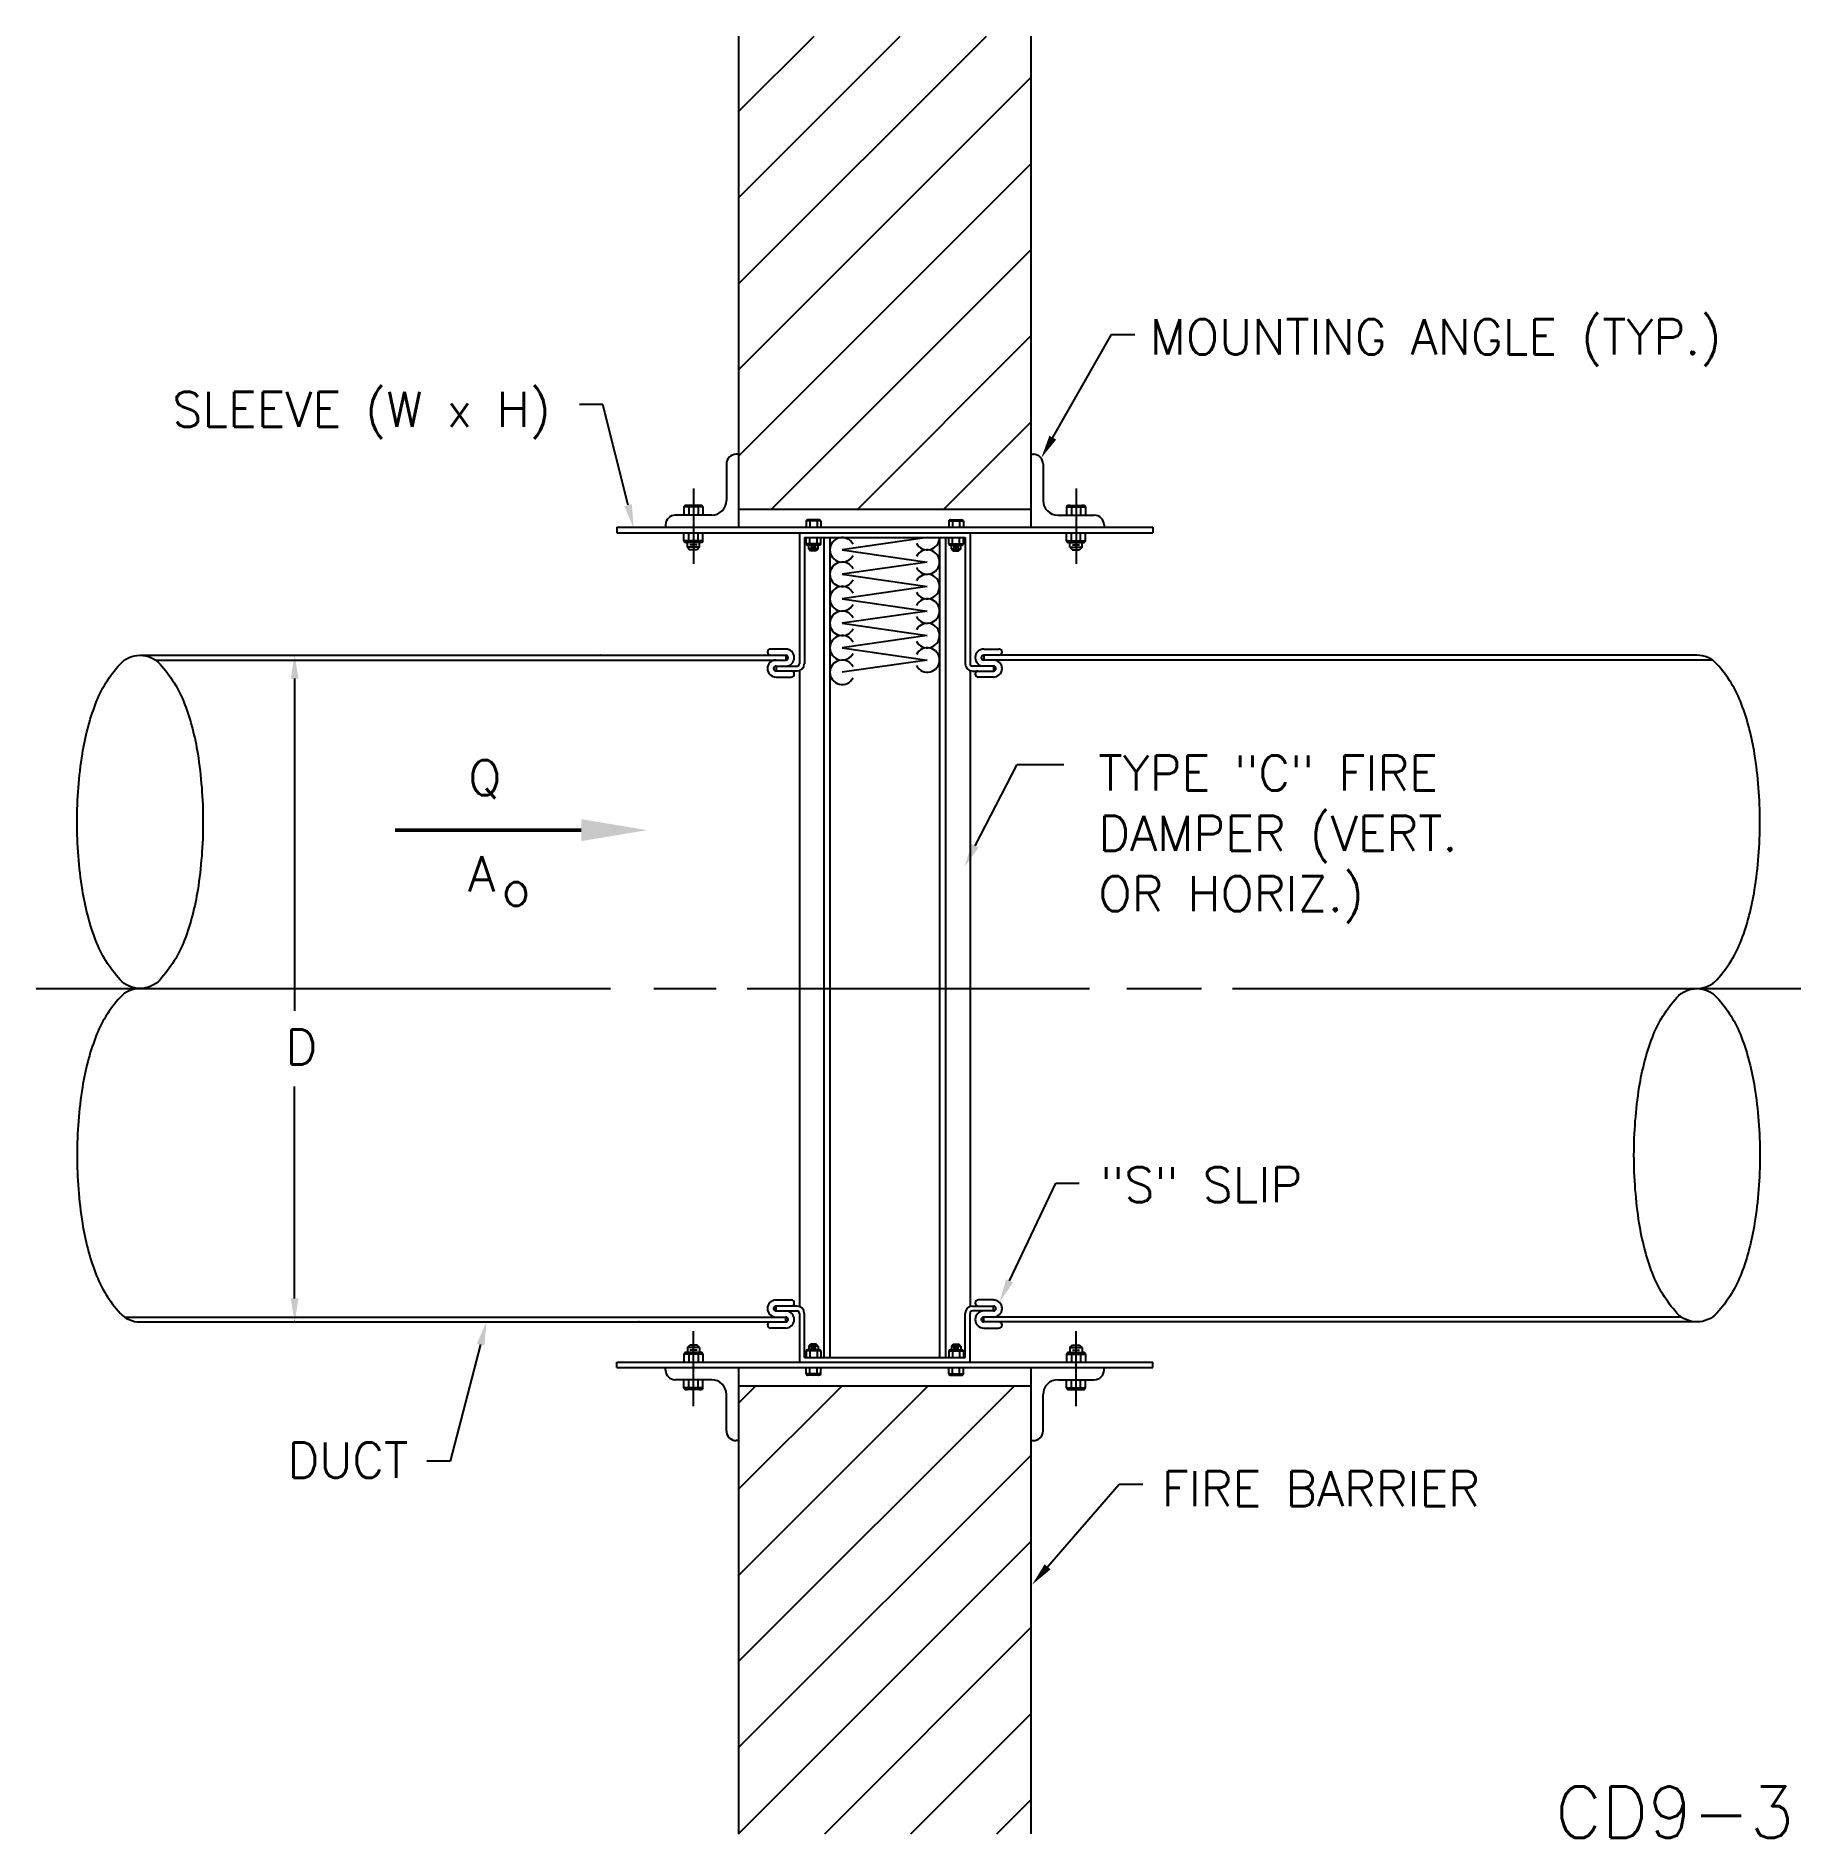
# Model space of a CAD drawing. Extents: x 1.65 to 9.17, y 0.44 to 8.12.
import ezdxf
from ezdxf.enums import TextEntityAlignment as Align

# ---------------------------------------------------------------- set-up
doc = ezdxf.new("R2010")
doc.units = 0
doc.header["$LTSCALE"] = 0.5
doc.header["$MEASUREMENT"] = 0
doc.linetypes.add('CENTER', pattern=[2, 1.25, -0.25, 0.25, -0.25])
doc.layers.get('0').update_dxf_attribs({"linetype": 'CONTINUOUS'})
doc.layers.add('NUMBER', color=7, linetype='CENTER')
doc.styles.get("Standard").update_dxf_attribs({"font": 'SIMPLEX'})

msp = doc.modelspace()

# ---------------------------------------------------------------- linework, layer by layer
for p, q in [((4.6459, 8.1221), (4.6459, 6.028)), ((5.8917, 8.1221), (5.8917, 6.028)), ((5.9849, 6.4102), (6.2346, 6.8493)), ((6.2346, 6.8493), (6.3346, 6.8493)), ((4.0675, 6.5509), (3.9675, 6.5509)), ((4.1748, 6.1219), (4.0675, 6.5509)), ((4.6459, 6.3395), (4.6355, 6.3395)), ((5.8917, 6.3395), (5.902, 6.3395)), ((4.594, 6.298), (4.594, 6.1422)), ((5.9436, 6.298), (5.9436, 6.1422)), ((4.4538, 6.193), (4.4538, 5.8727)), ((6.0837, 6.193), (6.0837, 5.8727)), ((4.5317, 6.08), (4.376, 6.08)), ((4.4133, 6.1149), (4.4189, 6.1215)), ((4.4943, 6.1149), (4.4133, 6.1149)), ((4.4133, 6.1149), (4.4133, 6.08)), ((4.4887, 6.1215), (4.4189, 6.1215)), ((4.4341, 6.1149), (4.4341, 6.08)), ((4.4735, 6.1149), (4.4735, 6.08)), ((4.4943, 6.1149), (4.4887, 6.1215)), ((4.4943, 6.1149), (4.4943, 6.08)), ((4.6459, 6.1059), (5.8917, 6.1059)), ((6.0059, 6.08), (6.1616, 6.08)), ((6.0432, 6.1149), (6.0488, 6.1215)), ((6.0432, 6.1149), (6.0432, 6.08)), ((6.0432, 6.1149), (6.1242, 6.1149)), ((6.0488, 6.1215), (6.1186, 6.1215)), ((6.064, 6.1149), (6.064, 6.08)), ((6.1034, 6.1149), (6.1034, 6.08)), ((6.1242, 6.1149), (6.1186, 6.1215)), ((6.1242, 6.1149), (6.1242, 6.08)), ((4.1268, 6.028), (6.4107, 6.028)), ((4.1268, 6.028), (4.1268, 6.0052)), ((4.1268, 6.0052), (6.4107, 6.0052)), ((4.3344, 6.0384), (4.3344, 6.028)), ((4.4133, 5.9703), (4.4133, 6.0052)), ((4.4341, 5.9703), (4.4341, 6.0052)), ((4.4735, 5.9703), (4.4735, 6.0052)), ((4.4943, 5.9703), (4.4943, 6.0052)), ((4.9054, 6.0052), (4.9054, 5.4467)), ((4.9336, 6.0551), (4.938, 6.0602)), ((4.9336, 6.0551), (4.9336, 6.028)), ((4.9963, 6.0551), (4.9336, 6.0551)), ((4.992, 6.0602), (4.938, 6.0602)), ((4.9497, 6.0551), (4.9497, 6.028)), ((4.9802, 6.0551), (4.9802, 6.028)), ((4.9963, 6.0551), (4.992, 6.0602)), ((4.9963, 6.0551), (4.9963, 6.028)), ((5.5412, 6.0551), (5.5456, 6.0602)), ((5.5412, 6.0551), (5.6039, 6.0551)), ((5.5412, 6.0551), (5.5412, 6.028)), ((5.5456, 6.0602), (5.5996, 6.0602)), ((5.5573, 6.0551), (5.5573, 6.028)), ((5.5878, 6.0551), (5.5878, 6.028)), ((5.6039, 6.0551), (5.5996, 6.0602)), ((5.6039, 6.0551), (5.6039, 6.028)), ((5.6321, 6.0052), (5.6321, 5.4467)), ((6.0432, 5.9703), (6.0432, 6.0052)), ((6.064, 5.9703), (6.064, 6.0052)), ((6.1034, 5.9703), (6.1034, 6.0052)), ((6.1242, 5.9703), (6.1242, 6.0052)), ((6.2031, 6.0384), (6.2031, 6.028)), ((6.4107, 6.028), (6.4107, 6.0052)), ((4.4943, 5.9703), (4.4133, 5.9703)), ((4.4133, 5.9703), (4.4189, 5.9637)), ((4.4887, 5.9637), (4.4189, 5.9637)), ((4.4279, 5.9429), (4.4279, 5.9637)), ((4.4279, 5.9429), (4.4383, 5.9325)), ((4.4798, 5.9429), (4.4279, 5.9429)), ((4.4694, 5.9533), (4.4383, 5.9533)), ((4.4694, 5.9325), (4.4383, 5.9325)), ((4.4798, 5.9429), (4.4694, 5.9325)), ((4.4798, 5.9429), (4.4798, 5.9637)), ((4.4943, 5.9703), (4.4887, 5.9637)), ((4.9262, 5.9844), (4.9262, 5.4467)), ((4.9262, 5.9844), (5.6114, 5.9844)), ((4.9336, 5.9574), (4.9336, 5.9844)), ((4.9336, 5.9574), (4.938, 5.9523)), ((4.9963, 5.9574), (4.9336, 5.9574)), ((4.992, 5.9523), (4.938, 5.9523)), ((4.9449, 5.9362), (4.9449, 5.9523)), ((4.985, 5.9362), (4.9449, 5.9362)), ((4.9449, 5.9362), (4.9529, 5.9282)), ((4.9497, 5.9574), (4.9497, 5.9844)), ((4.977, 5.9443), (4.9529, 5.9443)), ((4.977, 5.9282), (4.9529, 5.9282)), ((4.985, 5.9362), (4.977, 5.9282)), ((4.9802, 5.9574), (4.9802, 5.9844)), ((4.985, 5.9362), (4.985, 5.9523)), ((4.9963, 5.9574), (4.992, 5.9523)), ((4.9963, 5.9574), (4.9963, 5.9844)), ((5.0092, 5.9844), (5.0092, 2.49)), ((5.0352, 5.9844), (5.0352, 2.49)), ((5.4501, 5.9844), (5.0874, 5.9322)), ((5.0874, 5.9322), (5.4501, 5.88)), ((5.5024, 5.9844), (5.5024, 2.49)), ((5.5283, 5.9844), (5.5283, 2.49)), ((5.5412, 5.9574), (5.5412, 5.9844)), ((5.5412, 5.9574), (5.6039, 5.9574)), ((5.5412, 5.9574), (5.5456, 5.9523)), ((5.5456, 5.9523), (5.5996, 5.9523)), ((5.5525, 5.9362), (5.5525, 5.9523)), ((5.5525, 5.9362), (5.5605, 5.9282)), ((5.5525, 5.9362), (5.5927, 5.9362)), ((5.5573, 5.9574), (5.5573, 5.9844)), ((5.5605, 5.9443), (5.5846, 5.9443)), ((5.5605, 5.9282), (5.5846, 5.9282)), ((5.5927, 5.9362), (5.5846, 5.9282)), ((5.5878, 5.9574), (5.5878, 5.9844)), ((5.5927, 5.9362), (5.5927, 5.9523)), ((5.6039, 5.9574), (5.5996, 5.9523)), ((5.6039, 5.9574), (5.6039, 5.9844)), ((5.6114, 5.9844), (5.6114, 5.4467)), ((6.0432, 5.9703), (6.0488, 5.9637)), ((6.0432, 5.9703), (6.1242, 5.9703)), ((6.0488, 5.9637), (6.1186, 5.9637)), ((6.0578, 5.9429), (6.0578, 5.9637)), ((6.0578, 5.9429), (6.1097, 5.9429)), ((6.0578, 5.9429), (6.0681, 5.9325)), ((6.0681, 5.9533), (6.0993, 5.9533)), ((6.0681, 5.9325), (6.0993, 5.9325)), ((6.1097, 5.9429), (6.0993, 5.9325)), ((6.1097, 5.9429), (6.1097, 5.9637)), ((6.1242, 5.9703), (6.1186, 5.9637)), ((5.4501, 5.88), (5.0874, 5.8278)), ((5.0874, 5.8278), (5.4501, 5.7756)), ((5.4501, 5.7756), (5.0874, 5.7234)), ((5.0874, 5.7234), (5.4501, 5.6712)), ((5.4501, 5.6712), (5.0874, 5.6189)), ((5.0874, 5.6189), (5.4501, 5.5667)), ((5.4501, 5.5667), (5.0874, 5.5145)), ((2.0956, 5.483), (4.8469, 5.483)), ((2.1615, 5.4623), (4.8469, 5.4623)), ((4.8469, 5.509), (4.782, 5.509)), ((4.8469, 5.483), (4.8469, 5.4623)), ((5.0874, 5.5145), (5.4501, 5.4623)), ((5.4501, 5.4623), (5.0874, 5.4101)), ((5.6906, 5.509), (5.7555, 5.509)), ((5.6906, 5.483), (5.6906, 5.4623)), ((8.7296, 5.483), (5.6906, 5.483)), ((8.7956, 5.4623), (5.6906, 5.4623)), ((4.8054, 5.4363), (4.8054, 5.4155)), ((4.8054, 5.4363), (4.895, 5.4363)), ((4.895, 5.4155), (4.8054, 5.4155)), ((4.8054, 5.3896), (4.8703, 5.3896)), ((4.9054, 5.4173), (4.9054, 2.7067)), ((5.6321, 5.4173), (5.6321, 2.7067)), ((5.7322, 5.4363), (5.6425, 5.4363)), ((5.6425, 5.4155), (5.7322, 5.4155)), ((5.7322, 5.3896), (5.6673, 5.3896)), ((5.7322, 5.4363), (5.7322, 5.4155)), ((5.6542, 4.6706), (5.8324, 5.0173)), ((5.8324, 5.0173), (5.9324, 5.0173)), ((5.9324, 5.0173), (6.0324, 5.0173)), ((1.6524, 4.062), (4.0999, 4.062)), ((4.2853, 4.062), (4.5504, 4.062)), ((4.683, 4.062), (6.1408, 4.062)), ((6.2998, 4.062), (6.6178, 4.062)), ((6.7503, 4.062), (9.1727, 4.062)), ((5.8008, 2.816), (5.9973, 3.2321)), ((5.9973, 3.2321), (6.0973, 3.2321)), ((4.8054, 2.7345), (4.8703, 2.7345)), ((4.895, 2.7085), (4.8054, 2.7085)), ((4.8054, 2.6877), (4.8054, 2.7085)), ((5.6425, 2.7085), (5.7322, 2.7085)), ((5.7322, 2.7345), (5.6673, 2.7345)), ((5.7322, 2.6877), (5.7322, 2.7085)), ((2.0296, 2.6618), (4.8469, 2.6618)), ((2.0956, 2.641), (4.8469, 2.641)), ((4.8469, 2.6151), (4.782, 2.6151)), ((4.8054, 2.6877), (4.895, 2.6877)), ((4.8469, 2.641), (4.8469, 2.6618)), ((4.9054, 2.6774), (4.9054, 2.4693)), ((4.9262, 2.49), (4.9262, 2.6774)), ((5.6114, 2.49), (5.6114, 2.6774)), ((5.6321, 2.4693), (5.6321, 2.6774)), ((5.7322, 2.6877), (5.6425, 2.6877)), ((8.6636, 2.6618), (5.6906, 2.6618)), ((5.6906, 2.641), (5.6906, 2.6618)), ((8.7296, 2.641), (5.6906, 2.641)), ((5.6906, 2.6151), (5.7555, 2.6151)), ((3.5467, 2.5443), (3.4176, 2.0477)), ((4.4279, 2.5316), (4.4383, 2.542)), ((4.4694, 2.542), (4.4383, 2.542)), ((4.4538, 2.2815), (4.4538, 2.6018)), ((4.4798, 2.5316), (4.4694, 2.542)), ((4.9449, 2.5382), (4.9529, 2.5463)), ((4.985, 2.5382), (4.9449, 2.5382)), ((4.9449, 2.5382), (4.9449, 2.5222)), ((4.977, 2.5463), (4.9529, 2.5463)), ((4.985, 2.5382), (4.977, 2.5463)), ((4.985, 2.5382), (4.985, 2.5222)), ((5.5525, 2.5382), (5.5605, 2.5463)), ((5.5525, 2.5382), (5.5525, 2.5222)), ((5.5525, 2.5382), (5.5927, 2.5382)), ((5.5605, 2.5463), (5.5846, 2.5463)), ((5.5927, 2.5382), (5.5846, 2.5463)), ((5.5927, 2.5382), (5.5927, 2.5222)), ((6.0578, 2.5316), (6.0681, 2.542)), ((6.0681, 2.542), (6.0993, 2.542)), ((6.0837, 2.2815), (6.0837, 2.6018)), ((6.1097, 2.5316), (6.0993, 2.542)), ((4.1268, 2.4464), (4.1268, 2.4693)), ((4.1268, 2.4693), (6.4107, 2.4693)), ((4.4133, 2.5042), (4.4189, 2.5108)), ((4.4943, 2.5042), (4.4133, 2.5042)), ((4.4133, 2.5042), (4.4133, 2.4693)), ((4.4887, 2.5108), (4.4189, 2.5108)), ((4.4279, 2.5316), (4.4279, 2.5108)), ((4.4798, 2.5316), (4.4279, 2.5316)), ((4.4341, 2.5042), (4.4341, 2.4693)), ((4.4694, 2.5212), (4.4383, 2.5212)), ((4.4735, 2.5042), (4.4735, 2.4693)), ((4.4798, 2.5316), (4.4798, 2.5108)), ((4.4943, 2.5042), (4.4887, 2.5108)), ((4.4943, 2.5042), (4.4943, 2.4693)), ((4.9262, 2.49), (5.6114, 2.49)), ((4.9336, 2.5171), (4.938, 2.5222)), ((4.9336, 2.5171), (4.9336, 2.49)), ((4.9963, 2.5171), (4.9336, 2.5171)), ((4.992, 2.5222), (4.938, 2.5222)), ((4.9497, 2.5171), (4.9497, 2.49)), ((4.977, 2.5302), (4.9529, 2.5302)), ((4.9802, 2.5171), (4.9802, 2.49)), ((4.9963, 2.5171), (4.992, 2.5222)), ((4.9963, 2.5171), (4.9963, 2.49)), ((5.5412, 2.5171), (5.5456, 2.5222)), ((5.5412, 2.5171), (5.6039, 2.5171)), ((5.5412, 2.5171), (5.5412, 2.49)), ((5.5456, 2.5222), (5.5996, 2.5222)), ((5.5573, 2.5171), (5.5573, 2.49)), ((5.5605, 2.5302), (5.5846, 2.5302)), ((5.5878, 2.5171), (5.5878, 2.49)), ((5.6039, 2.5171), (5.5996, 2.5222)), ((5.6039, 2.5171), (5.6039, 2.49)), ((6.0432, 2.5042), (6.0488, 2.5108)), ((6.0432, 2.5042), (6.0432, 2.4693)), ((6.0432, 2.5042), (6.1242, 2.5042)), ((6.0488, 2.5108), (6.1186, 2.5108)), ((6.0578, 2.5316), (6.1097, 2.5316)), ((6.0578, 2.5316), (6.0578, 2.5108)), ((6.064, 2.5042), (6.064, 2.4693)), ((6.0681, 2.5212), (6.0993, 2.5212)), ((6.1034, 2.5042), (6.1034, 2.4693)), ((6.1097, 2.5316), (6.1097, 2.5108)), ((6.1242, 2.5042), (6.1186, 2.5108)), ((6.1242, 2.5042), (6.1242, 2.4693)), ((6.4107, 2.4464), (6.4107, 2.4693)), ((4.1268, 2.4464), (6.4107, 2.4464)), ((4.3344, 2.4361), (4.3344, 2.4464)), ((4.5317, 2.3945), (4.376, 2.3945)), ((4.4133, 2.3596), (4.4133, 2.3945)), ((4.4341, 2.3596), (4.4341, 2.3945)), ((4.4735, 2.3596), (4.4735, 2.3945)), ((4.4943, 2.3596), (4.4943, 2.3945)), ((4.6459, 2.4464), (4.6459, 0.4594)), ((4.9336, 2.4194), (4.9336, 2.4464)), ((4.9336, 2.4194), (4.938, 2.4143)), ((4.9963, 2.4194), (4.9336, 2.4194)), ((4.992, 2.4143), (4.938, 2.4143)), ((4.9497, 2.4194), (4.9497, 2.4464)), ((4.9802, 2.4194), (4.9802, 2.4464)), ((4.9963, 2.4194), (4.992, 2.4143)), ((4.9963, 2.4194), (4.9963, 2.4464)), ((5.5412, 2.4194), (5.5412, 2.4464)), ((5.5412, 2.4194), (5.6039, 2.4194)), ((5.5412, 2.4194), (5.5456, 2.4143)), ((5.5456, 2.4143), (5.5996, 2.4143)), ((5.5573, 2.4194), (5.5573, 2.4464)), ((5.5878, 2.4194), (5.5878, 2.4464)), ((5.6039, 2.4194), (5.5996, 2.4143)), ((5.6039, 2.4194), (5.6039, 2.4464)), ((5.8917, 2.4464), (5.8917, 0.4594)), ((6.0059, 2.3945), (6.1616, 2.3945)), ((6.0432, 2.3596), (6.0432, 2.3945)), ((6.064, 2.3596), (6.064, 2.3945)), ((6.1034, 2.3596), (6.1034, 2.3945)), ((6.1242, 2.3596), (6.1242, 2.3945)), ((6.2031, 2.4361), (6.2031, 2.4464)), ((4.4943, 2.3596), (4.4133, 2.3596)), ((4.4133, 2.3596), (4.4189, 2.353)), ((4.4887, 2.353), (4.4189, 2.353)), ((4.4943, 2.3596), (4.4887, 2.353)), ((4.594, 2.1765), (4.594, 2.3322)), ((4.6459, 2.3686), (5.8917, 2.3686)), ((5.9436, 2.1765), (5.9436, 2.3322)), ((6.0432, 2.3596), (6.0488, 2.353)), ((6.0432, 2.3596), (6.1242, 2.3596)), ((6.0488, 2.353), (6.1186, 2.353)), ((6.1242, 2.3596), (6.1186, 2.353)), ((4.6459, 2.135), (4.6355, 2.135)), ((5.8917, 2.135), (5.902, 2.135)), ((3.4176, 2.0477), (3.3176, 2.0477)), ((5.9626, 1.5971), (6.268, 1.9501)), ((6.268, 1.9501), (6.368, 1.9501))]:
    msp.add_line(p, q)
at = {"color": 0}
for p, q in [((4.6459, 7.0661), (5.7019, 8.1221)), ((4.6459, 7.4331), (5.3349, 8.1221)), ((4.6459, 7.8001), (4.9679, 8.1221)), ((4.6459, 6.699), (5.8917, 7.9448)), ((4.6459, 6.332), (5.8917, 7.5778)), ((4.7868, 6.1059), (5.8917, 7.2107)), ((5.1539, 6.1059), (5.8917, 6.8437)), ((5.5209, 6.1059), (5.8917, 6.4766)), ((5.888, 6.1059), (5.8917, 6.1096)), ((4.6459, 1.1934), (5.821, 2.3686)), ((4.6459, 1.5605), (5.454, 2.3686)), ((4.6459, 1.9275), (5.087, 2.3686)), ((4.6459, 2.2945), (4.7199, 2.3686)), ((4.6459, 0.8264), (5.8917, 2.0722)), ((4.6459, 0.4594), (5.8917, 1.7051)), ((5.013, 0.4594), (5.8917, 1.3381)), ((5.38, 0.4594), (5.8917, 0.971)), ((5.747, 0.4594), (5.8917, 0.604))]:
    msp.add_line(p, q, dxfattribs=at)
at = {"color": 0, "linetype": 'ByBlock'}
for p, q in [((2.7542, 5.383), (2.7542, 3.9665)), ((2.7542, 2.741), (2.7542, 3.6439))]:
    msp.add_line(p, q, dxfattribs=at)
for points in [[(2.0956, 4.062, -0.210968), (2.0105, 4.0996, -0.094812), (1.9059, 4.2701, -0.051514), (1.8499, 4.4823, -0.038801), (1.8273, 4.7725, -0.038801), (1.8499, 5.0627, -0.051514), (1.9059, 5.2749, -0.094812), (2.0105, 5.4454, -0.210968), (2.0956, 5.483, -0.210968), (2.1807, 5.4454, -0.094812), (2.2853, 5.2749, -0.051514), (2.3413, 5.0627, -0.038801), (2.3638, 4.7725, -0.038801), (2.3413, 4.4823, -0.051514), (2.2853, 4.2701, -0.094812), (2.1807, 4.0996, -0.210968)], [(8.7296, 4.062, -0.210968), (8.8147, 4.0244, -0.094812), (8.9193, 3.8539, -0.051514), (8.9753, 3.6417, -0.038801), (8.9978, 3.3515, -0.038801), (8.9753, 3.0613, -0.051514), (8.9193, 2.8491, -0.094812), (8.8147, 2.6786, -0.210968), (8.7296, 2.641, -0.210968), (8.6445, 2.6786, -0.094812), (8.5399, 2.8491, -0.051514), (8.4839, 3.0613, -0.038801), (8.4613, 3.3515, -0.038801), (8.4839, 3.6417, -0.051514), (8.5399, 3.8539, -0.094812), (8.6445, 4.0244, -0.210968)]]:
    msp.add_lwpolyline(points, format="xyb", close=True)
for points in [[(8.7296, 4.062, 0.210968), (8.8147, 4.0996, 0.094812), (8.9193, 4.2701, 0.051514), (8.9753, 4.4823, 0.038801), (8.9978, 4.7725, 0.038801), (8.9753, 5.0627, 0.051514), (8.9193, 5.2749, 0.094812), (8.8147, 5.4454, 0.210968), (8.7296, 5.483, 0.210968)], [(2.0956, 4.062, 0.210968), (2.0105, 4.0244, 0.094812), (1.9059, 3.8539, 0.051514), (1.8499, 3.6417, 0.038801), (1.8273, 3.3515, 0.038801), (1.8499, 3.0613, 0.051514), (1.9059, 2.8491, 0.094812), (2.0105, 2.6786, 0.210968), (2.0956, 2.641, 0.210968)]]:
    msp.add_lwpolyline(points, format="xyb")
at = {"const_width": 0.015}
msp.add_lwpolyline([(3.9754, 4.7372), (3.1825, 4.7372)], dxfattribs=at)
for centre, radius, start, end in [((4.6355, 6.298), 0.0415, 90, 180), ((5.902, 6.298), 0.0415, 0, 90), ((4.376, 6.0384), 0.0415, 90, 180), ((4.4237, 6.11), 0.0115, 25.05396, 154.94604), ((4.4538, 6.0887), 0.0327, 52.96326, 127.03674), ((4.4839, 6.11), 0.0115, 25.05396, 154.94604), ((4.5317, 6.1422), 0.0623, 270, 0), ((6.0059, 6.1422), 0.0623, 180, 270), ((6.0536, 6.11), 0.0115, 25.05396, 154.94604), ((6.0837, 6.0887), 0.0327, 52.96326, 127.03674), ((6.1138, 6.11), 0.0115, 25.05396, 154.94604), ((6.1616, 6.0384), 0.0415, 0, 90), ((4.9417, 6.0513), 0.00887, 25.05396, 154.94604), ((4.965, 6.0348), 0.0253, 52.96326, 127.03674), ((4.9883, 6.0513), 0.00887, 25.05396, 154.94604), ((5.5493, 6.0513), 0.00887, 25.05396, 154.94604), ((5.5726, 6.0348), 0.0253, 52.96326, 127.03674), ((5.5959, 6.0513), 0.00887, 25.05396, 154.94604), ((4.4237, 5.9751), 0.0115, 205.05396, 334.94604), ((4.4538, 5.9964), 0.0327, 232.96326, 307.03674), ((4.4839, 5.9751), 0.0115, 205.05396, 334.94604), ((4.9417, 5.9612), 0.00887, 205.05396, 334.94604), ((4.965, 5.9776), 0.0253, 232.96326, 307.03674), ((4.9883, 5.9612), 0.00887, 205.05396, 334.94604), ((5.0874, 5.9322), 0.0522, 27.19537, 332.80463), ((5.4501, 5.9844), 0.0522, 207.19537, 0), ((5.4501, 5.88), 0.0522, 207.19537, 152.80463), ((5.5493, 5.9612), 0.00887, 205.05396, 334.94604), ((5.5726, 5.9776), 0.0253, 232.96326, 307.03674), ((5.5959, 5.9612), 0.00887, 205.05396, 334.94604), ((6.0536, 5.9751), 0.0115, 205.05396, 334.94604), ((6.0837, 5.9964), 0.0327, 232.96326, 307.03674), ((6.1138, 5.9751), 0.0115, 205.05396, 334.94604), ((5.0874, 5.8278), 0.0522, 27.19537, 332.80463), ((5.0874, 5.7234), 0.0522, 27.19537, 332.80463), ((5.4501, 5.7756), 0.0522, 207.19537, 152.80463), ((5.4501, 5.6712), 0.0522, 207.19537, 152.80463), ((5.0874, 5.6189), 0.0522, 27.19537, 332.80463), ((5.4501, 5.5667), 0.0522, 207.19537, 152.80463), ((5.0874, 5.5145), 0.0522, 27.19537, 332.80463), ((4.782, 5.496), 0.013, 90, 270), ((4.8054, 5.4259), 0.0363, 90, 270), ((4.8469, 5.4726), 0.0363, 270, 90), ((4.8469, 5.4726), 0.0104, 270, 90), ((5.0874, 5.4101), 0.0522, 27.19537, 332.80463), ((5.4501, 5.4623), 0.0522, 207.19537, 152.80463), ((5.6906, 5.4726), 0.0363, 90, 270), ((5.6906, 5.4726), 0.0104, 90, 270), ((5.7322, 5.4259), 0.0363, 270, 90), ((5.7555, 5.496), 0.013, 270, 90), ((4.8054, 5.4259), 0.0104, 90, 270), ((4.8703, 5.4026), 0.013, 270, 90), ((4.895, 5.4467), 0.0104, 270, 0), ((4.895, 5.4467), 0.0311, 270, 360), ((5.6425, 5.4467), 0.0311, 180, 270), ((5.6425, 5.4467), 0.0104, 180, 270), ((5.6673, 5.4026), 0.013, 90, 270), ((5.7322, 5.4259), 0.0104, 270, 90), ((4.8054, 2.6981), 0.0363, 90, 270), ((4.8054, 2.6981), 0.0104, 90, 270), ((4.8703, 2.7215), 0.013, 270, 90), ((4.895, 2.6774), 0.0311, 0, 90), ((5.6425, 2.6774), 0.0311, 90, 180), ((5.6673, 2.7215), 0.013, 90, 270), ((5.7322, 2.6981), 0.0363, 270, 90), ((5.7322, 2.6981), 0.0104, 270, 90), ((4.782, 2.628), 0.013, 90, 270), ((4.8469, 2.6514), 0.0363, 270, 90), ((4.8469, 2.6514), 0.0104, 270, 90), ((4.895, 2.6774), 0.0104, 0, 90), ((5.6425, 2.6774), 0.0104, 90, 180), ((5.6906, 2.6514), 0.0363, 90, 270), ((5.6906, 2.6514), 0.0104, 90, 270), ((5.7555, 2.628), 0.013, 270, 90), ((4.4237, 2.4993), 0.0115, 25.05396, 154.94604), ((4.4538, 2.4781), 0.0327, 52.96326, 127.03674), ((4.4839, 2.4993), 0.0115, 25.05396, 154.94604), ((4.9417, 2.5133), 0.00887, 25.05396, 154.94604), ((4.965, 2.4968), 0.0253, 52.96326, 127.03674), ((4.9883, 2.5133), 0.00887, 25.05396, 154.94604), ((5.5493, 2.5133), 0.00887, 25.05396, 154.94604), ((5.5726, 2.4968), 0.0253, 52.96326, 127.03674), ((5.5959, 2.5133), 0.00887, 25.05396, 154.94604), ((6.0536, 2.4993), 0.0115, 25.05396, 154.94604), ((6.0837, 2.4781), 0.0327, 52.96326, 127.03674), ((6.1138, 2.4993), 0.0115, 25.05396, 154.94604), ((4.376, 2.4361), 0.0415, 180, 270), ((4.5317, 2.3322), 0.0623, 0, 90), ((4.9417, 2.4232), 0.00887, 205.05396, 334.94604), ((4.965, 2.4396), 0.0253, 232.96326, 307.03674), ((4.9883, 2.4232), 0.00887, 205.05396, 334.94604), ((5.5493, 2.4232), 0.00887, 205.05396, 334.94604), ((5.5726, 2.4396), 0.0253, 232.96326, 307.03674), ((5.5959, 2.4232), 0.00887, 205.05396, 334.94604), ((6.0059, 2.3322), 0.0623, 90, 180), ((6.1616, 2.4361), 0.0415, 270, 0), ((4.4237, 2.3645), 0.0115, 205.05396, 334.94604), ((4.4538, 2.3858), 0.0327, 232.96326, 307.03674), ((4.4839, 2.3645), 0.0115, 205.05396, 334.94604), ((6.0536, 2.3645), 0.0115, 205.05396, 334.94604), ((6.0837, 2.3858), 0.0327, 232.96326, 307.03674), ((6.1138, 2.3645), 0.0115, 205.05396, 334.94604), ((4.6355, 2.1765), 0.0415, 180, 270), ((5.902, 2.1765), 0.0415, 270, 0)]:
    msp.add_arc(centre, radius, start, end)
at = {"color": 0, "linetype": 'ByBlock'}
for p in [(4.056, 5.483), (2.7542, 2.641), (4.2207, 2.641)]:
    msp.add_point(p, dxfattribs=at)
for points in [[(5.9994, 6.402), (5.9704, 6.4185), (5.9355, 6.3233)], [(4.191, 6.126), (4.1587, 6.1179), (4.1991, 6.0249)], [(3.9754, 4.7841), (3.9754, 4.6904), (4.2566, 4.7372)], [(5.669, 4.663), (5.6394, 4.6783), (5.6085, 4.5817)], [(5.8158, 2.8089), (5.7857, 2.8232), (5.758, 2.7256)], [(3.5306, 2.5485), (3.5629, 2.5401), (3.5719, 2.641)], [(5.95, 1.608), (5.9752, 1.5862), (5.8971, 1.5215)]]:
    msp.add_solid(points)
for points in [[(2.7709, 5.383), (2.7375, 5.383), (2.7542, 5.483)], [(2.7709, 2.741), (2.7375, 2.741), (2.7542, 2.641)]]:
    msp.add_solid(points, dxfattribs=at)

# ---------------------------------------------------------------- texts
for s, p in [('MOUNTING ANGLE (TYP.)', (6.3975, 6.7652)), ('Q', (3.4936, 4.8859)), ('TYPE "C" FIRE', (6.1794, 4.9056)), ('DAMPER (VERT.', (6.1794, 4.6485)), ('A', (3.4936, 4.4761)), ('OR HORIZ.)', (6.1794, 4.3914)), ('o', (3.6369, 4.4148)), ('D', (2.7155, 3.738)), ('"S" SLIP', (6.1863, 3.1512)), ('FIRE BARRIER', (6.4486, 1.8554))]:
    msp.add_text(s, height=0.15).set_placement(p)
for s, p in [('SLEEVE (W x H)', (3.846, 6.4557)), ('DUCT', (3.2384, 1.9768))]:
    msp.add_text(s, height=0.15).set_placement(p, align=Align.RIGHT)
at = {"layer": 'NUMBER'}
msp.add_text('CD9-3', height=0.22, dxfattribs=at).set_placement((8.1256, 0.4414))

doc.saveas('drawing.dxf')
